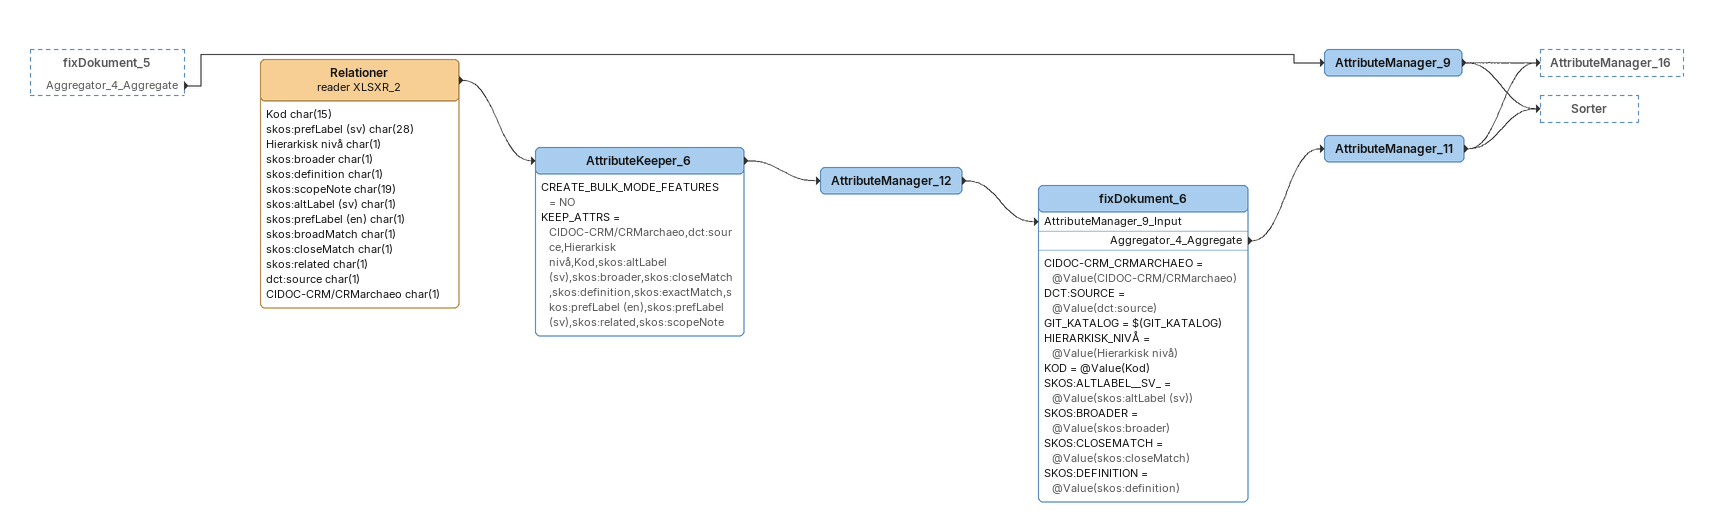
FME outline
fixDokument_5 [outside]
    Aggregator_4_Aggregate -> AttributeManager_9
AttributeManager_9
    -> AttributeManager_16
    -> Sorter
Relationer (reader XLSXR_2)
    attributes: Kod char(15), skos:prefLabel (sv) char(28), Hierarkisk nivå char(1), skos:broader char(1), skos:definition char(1), skos:scopeNote char(19), skos:altLabel (sv) char(1), skos:prefLabel (en) char(1), skos:broadMatch char(1), skos:closeMatch char(1), skos:related char(1), dct:source char(1), CIDOC-CRM/CRMarchaeo char(1)
    -> AttributeKeeper_6
AttributeKeeper_6
    CREATE_BULK_MODE_FEATURES = NO
    KEEP_ATTRS = CIDOC-CRM/CRMarchaeo,dct:source,Hierarkisk nivå,Kod,skos:altLabel (sv),skos:broader,skos:closeMatch,skos:definition,skos:exactMatch,skos:prefLabel (en),skos:prefLabel (sv),skos:related,skos:scopeNote
    -> AttributeManager_12
AttributeManager_12
    -> fixDokument_6 [AttributeManager_9_Input]
fixDokument_6
    CIDOC-CRM_CRMARCHAEO = @Value(CIDOC-CRM/CRMarchaeo)
    DCT:SOURCE = @Value(dct:source)
    GIT_KATALOG = $(GIT_KATALOG)
    HIERARKISK_NIVÅ = @Value(Hierarkisk nivå)
    KOD = @Value(Kod)
    SKOS:ALTLABEL__SV_ = @Value(skos:altLabel (sv))
    SKOS:BROADER = @Value(skos:broader)
    SKOS:CLOSEMATCH = @Value(skos:closeMatch)
    SKOS:DEFINITION = @Value(skos:definition)
    Aggregator_4_Aggregate -> AttributeManager_11
AttributeManager_11
    -> AttributeManager_16
    -> Sorter
